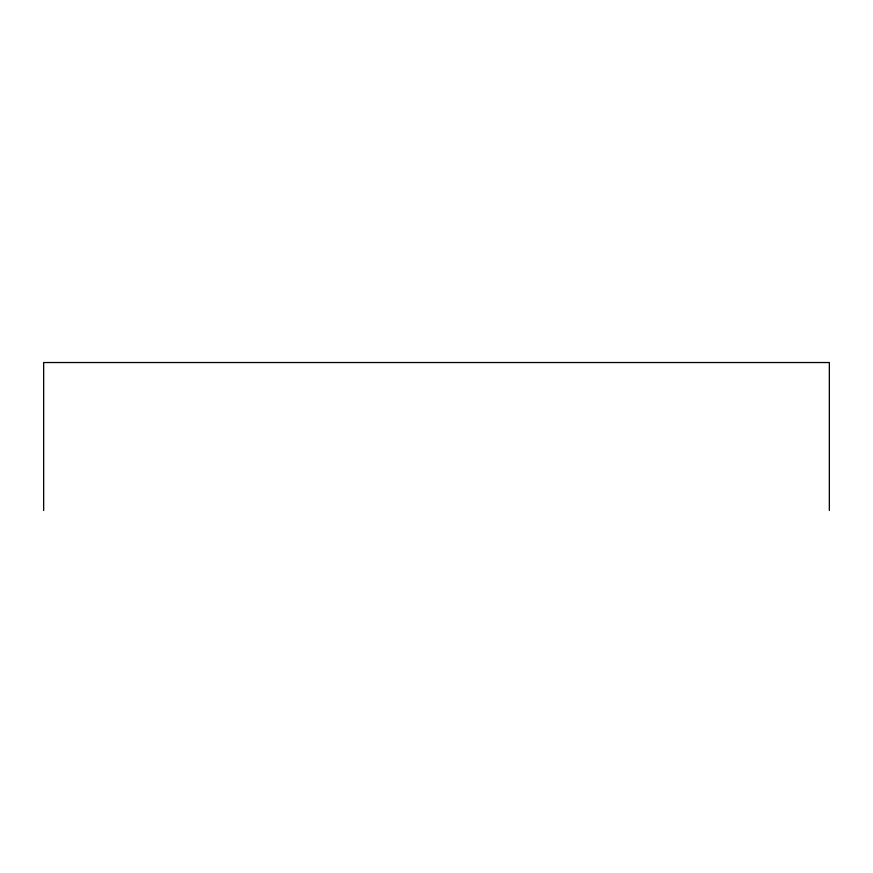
<?xml version="1.0" encoding="UTF-8"?>
<svg xmlns="http://www.w3.org/2000/svg" width="873" height="873" viewBox="0 0 873 873"><rect width="100%" height="100%" fill="white"/><g stroke="black" fill="none" stroke-linecap="round" stroke-linejoin="round"><path stroke-width="1.31" d="M829.35 510.465L829.35 362.535L43.65 362.535L43.65 510.465"/></g></svg>
